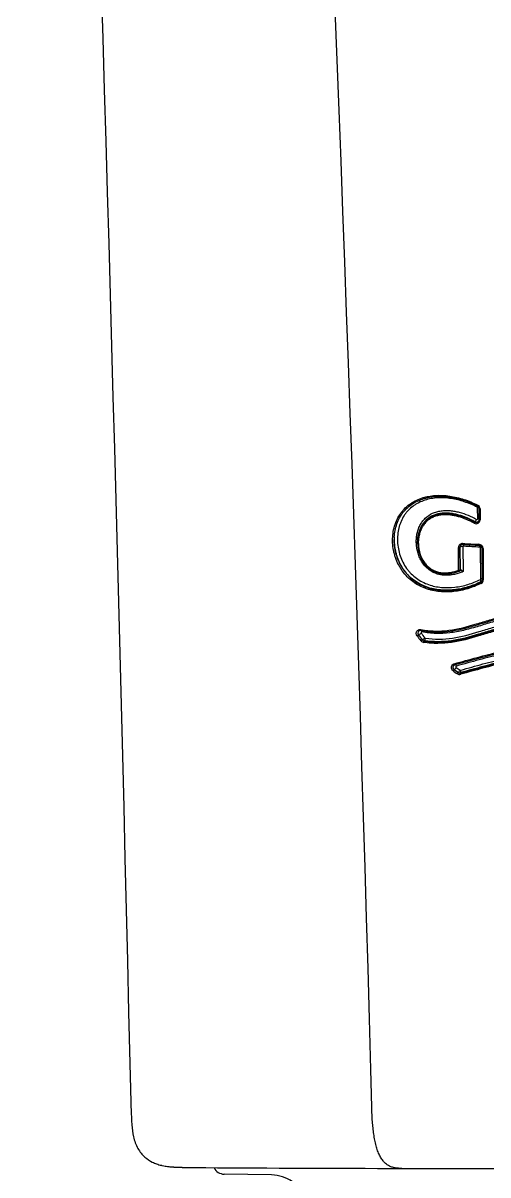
# Model space of a CAD drawing. Header units: millimetres. Extents: x 169 to 4368, y -1049 to 1924.
# Drawn here: x 457.392 to 458.623, y 1166.662 to 1169.709 of the extents above; entities that cross this region are included whole.
import ezdxf

# ---------------------------------------------------------------- set-up
doc = ezdxf.new("R2010")
doc.units = ezdxf.units.MM

msp = doc.modelspace()

# ---------------------------------------------------------------- linework, layer by layer
for p, q in [((458.5959, 1168.3978), (458.5957, 1168.4266)), ((458.6002, 1168.3955), (458.6, 1168.4243)), ((458.6022, 1168.4239), (458.6024, 1168.3951)), ((458.5886, 1168.3892), (458.5886, 1168.39)), ((458.4369, 1168.3373), (458.4369, 1168.3356)), ((458.5454, 1168.2618), (458.545, 1168.3221)), ((458.549, 1168.3228), (458.549, 1168.3225)), ((458.5493, 1168.2629), (458.549, 1168.3228)), ((458.549, 1168.3225), (458.5493, 1168.2623)), ((458.5568, 1168.324), (458.5573, 1168.2581)), ((458.6041, 1168.239), (458.6035, 1168.3216)), ((458.6084, 1168.2367), (458.6078, 1168.3193)), ((458.61, 1168.3189), (458.6105, 1168.2362)), ((458.5493, 1168.2623), (458.5493, 1168.2629)), ((458.5493, 1168.2623), (458.5493, 1168.2628)), ((458.6043, 1168.23), (458.6044, 1168.2312)), ((458.4391, 1168.0909), (458.4391, 1168.0903)), ((458.4493, 1168.0773), (458.4493, 1168.0779)), ((458.4546, 1168.0752), (458.4546, 1168.0742)), ((458.5338, 1167.9988), (458.5338, 1167.998)), ((458.5445, 1167.9908), (458.5445, 1167.9916)), ((458.551, 1167.9909), (458.551, 1167.9897)), ((458.0503, 1166.6618), (457.9247, 1166.664))]:
    msp.add_line(p, q)
for centre, radius, start, end in [((25.5974, 1156.8756), 432.1961, 1.31861, 2.469133), ((212.9148, 1160.0729), 245.4945, 1.572032, 3.567036), ((458.5907, 1168.4237), 0.0115, 1.0668, 63.9753), ((458.5936, 1168.4266), 0.00212, 1.51, 63.2229), ((458.5915, 1168.4241), 0.00851, 1.9615, 63.9667), ((458.5918, 1168.3951), 0.0105, 239.0171, 359.9109), ((458.5923, 1168.397), 0.00791, 242.2286, 356.0818), ((458.5926, 1168.3956), 0.00756, 237.7665, 358.9514), ((458.594, 1168.3978), 0.00191, 239.1637, 0.0138), ((458.5926, 1168.3956), 0.00756, 358.9514, 359.7276), ((458.5553, 1168.3222), 0.0103, 85.7252, 180.5346), ((458.5562, 1168.3227), 0.00725, 85.2041, 179.9471), ((458.5563, 1168.3226), 0.0073, 179.8791, 180.7403), ((459.0001, 1176.5212), 8.2008, 266.8963, 267.19681), ((458.9975, 1176.4391), 8.1212, 266.88939, 267.19236), ((458.5587, 1168.3241), 0.00186, 85.8783, 180.7564), ((459.0002, 1176.3731), 8.0593, 266.86068, 267.16465), ((458.5984, 1168.3186), 0.0116, 1.2522, 87.168), ((458.5992, 1168.3191), 0.0086, 2.3852, 86.8495), ((458.6014, 1168.3216), 0.0021, 1.1696, 86.8916), ((458.5463, 1168.2623), 0.003, 290.7996, 359.6193), ((458.5499, 1168.2628), 0.000533, 141.5533, 172.0647), ((458.5468, 1168.2628), 0.0025, 359.3812, 0.4191), ((458.6022, 1168.239), 0.00189, 298.1035, 0.3656), ((458.6011, 1168.2365), 0.00729, 296.7738, 0.1933), ((458.6006, 1168.238), 0.00776, 298.9282, 356.8764), ((458.6003, 1168.2361), 0.0103, 297.4737, 0.7089), ((458.6011, 1168.2365), 0.00729, 0.1933, 0.9978), ((458.4446, 1168.0953), 0.00709, 76.9969, 179.7574), ((458.6284, 1168.2291), 0.239, 216.1607, 220.1677), ((458.4453, 1168.0956), 0.0078, 181.0404, 217.6961), ((458.6287, 1168.2294), 0.2349, 216.1598, 220.1727), ((458.6298, 1168.2293), 0.236, 216.0886, 220.0901), ((458.455, 1168.0826), 0.012, 220.0201, 261.5678), ((458.6314, 1168.2299), 0.2289, 216.0154, 220.0173), ((458.4554, 1168.0834), 0.00822, 221.4561, 264.6095), ((458.4562, 1168.083), 0.00894, 219.2123, 260.0659), ((458.4578, 1168.0842), 0.00216, 219.8451, 261.4707), ((458.5373, 1168.0049), 0.00709, 104.563, 179.8851), ((458.5381, 1168.0053), 0.00783, 180.767, 236.6873), ((458.6397, 1168.1454), 0.1854, 234.1635, 238.2213), ((458.6399, 1168.1459), 0.1814, 234.2026, 238.2678), ((458.6406, 1168.1454), 0.182, 234.0722, 238.1301), ((458.6418, 1168.146), 0.1747, 234.0196, 238.0849), ((458.5481, 1167.9974), 0.0114, 237.8101, 284.7498), ((458.5486, 1167.9986), 0.00813, 239.8803, 287.3497), ((458.549, 1167.9978), 0.00829, 236.6573, 283.5352), ((458.5505, 1167.9994), 0.00205, 237.6631, 284.783), ((458.4992, 1261.1992), 94.52, 269.621581, 269.937012), ((457.9252, 1166.694), 0.03, 205.648, 269), ((459.041, 1516.3427), 349.664, 269.894197, 270.002871), ((458.0485, 1166.5619), 0.1, 55.235, 89)]:
    msp.add_arc(centre, radius, start, end)
for centre, major_axis, ratio, start_param, end_param in [((458.5966, 1168.4344), (0.00133, 0.00269), 0.189207, 1.832908, 3.141612), ((458.5929, 1168.4275), (-0.00267, -0.00537), 0.192618, -4.448331, -3.77704), ((458.594, 1168.4257), (-0.006, -0.00004), 0.155396, 3.398872, 4.425477), ((458.603, 1168.4243), (0.003, 0.00002), 0.155089, 3.139466, 4.432727), ((458.5873, 1168.3865), (-0.00144, -0.00263), 0.186109, 3.28997, 4.985759), ((458.5913, 1168.3953), (0.00287, 0.00527), 0.184551, 3.289925, 4.984739), ((458.5942, 1168.3969), (-0.006, -0.00004), 0.155786, 3.197798, 4.42468), ((458.6032, 1168.3956), (0.003, 0.00002), 0.155478, 3.139466, 4.431952), ((458.546, 1168.3225), (0.003, 0.00002), 0.158307, 4.389742, 6.281058), ((458.555, 1168.3231), (-0.006, -0.00004), 0.158073, 4.39479, 6.229884), ((458.557, 1168.3329), (0.00016, 0.003), 0.303996, 1.740172, 3.141789), ((458.557, 1168.325), (-0.00033, -0.00599), 0.305516, 1.740456, 2.513088), ((458.5998, 1168.3307), (0.00015, 0.003), 0.275989, 1.737108, 3.141587), ((458.5998, 1168.3228), (-0.0003, -0.00599), 0.277357, 1.737363, 2.483834), ((458.6018, 1168.3207), (-0.006, -0.00004), 0.156633, 3.396071, 4.427468), ((458.6108, 1168.3194), (0.003, 0.00002), 0.156329, 3.139466, 4.434743), ((458.5463, 1168.2623), (0.003, 0.00002), 0.159181, 4.387902, 6.281057), ((458.5463, 1168.2623), (-0.00107, 0.0028), 0.351592, 1.600909, 3.141688), ((458.5465, 1168.2632), (-0.00235, 0.00186), 0.951759, 3.505429, 3.80914), ((458.5463, 1168.2628), (-0.003, 0.00002), 0.986786, 3.141591, 3.15456), ((458.5463, 1168.2623), (-0.003, 0.00002), 0.986786, 3.141584, 3.15456), ((458.6014, 1168.2364), (-0.00277, 0.00532), 0.32178, 3.289885, 4.717612), ((458.6058, 1168.2275), (0.00139, -0.00266), 0.318419, 3.289706, 4.719291), ((458.6024, 1168.2381), (-0.006, -0.00004), 0.157825, 3.197884, 4.425183), ((458.6114, 1168.2367), (0.003, 0.00002), 0.157517, 3.139465, 4.432519), ((458.4467, 1168.1051), (0.00053, 0.00295), 0.368272, 1.794302, 3.141619), ((458.4457, 1168.0975), (-0.00106, -0.0059), 0.370942, 1.795083, 2.485049), ((458.4367, 1168.0885), (-0.00242, -0.00177), 0.121899, 3.241257, 5.139992), ((458.4439, 1168.0944), (0.00485, 0.00354), 0.119515, 3.241228, 5.136742), ((458.447, 1168.0754), (0.00229, 0.00193), 0.147353, 0.109401, 1.983237), ((458.4538, 1168.0818), (0.00459, 0.00387), 0.144967, 3.250955, 5.12197), ((458.4544, 1168.0712), (0.00043, 0.00297), 0.370536, 0.174907, 1.781223), ((458.4551, 1168.0811), (0.00086, 0.00594), 0.371365, 3.316563, 4.922872), ((458.5348, 1168.0147), (-0.00078, 0.0029), 0.364089, 1.634279, 3.142026), ((458.5376, 1168.0071), (0.00157, -0.00579), 0.363846, 1.634455, 2.568937), ((458.5321, 1167.9956), (0.00176, 0.00243), 0.191347, 0.13788, 1.900876), ((458.5371, 1168.0037), (-0.00352, -0.00486), 0.189389, 0.137826, 1.899288), ((458.543, 1167.9883), (0.00158, 0.00255), 0.207256, 0.144815, 1.882584), ((458.5475, 1167.9967), (-0.00316, -0.0051), 0.205541, 0.144761, 1.881338), ((458.5519, 1167.9869), (-0.00079, 0.00289), 0.353921, 0.164719, 1.636573), ((458.5491, 1167.9965), (0.00158, -0.00579), 0.35674, 0.164909, 1.635844)]:
    msp.add_ellipse(centre, major_axis=major_axis, ratio=ratio, start_param=start_param, end_param=end_param)
for points, knots in [([(458.605, 1168.227), (458.5936, 1168.2211), (458.5819, 1168.2164), (458.5638, 1168.211), (458.5577, 1168.2095), (458.5454, 1168.207), (458.5391, 1168.2061), (458.5203, 1168.204), (458.5078, 1168.2039), (458.4892, 1168.2058), (458.483, 1168.2067), (458.4737, 1168.2087), (458.4707, 1168.2095), (458.4645, 1168.2113), (458.4614, 1168.2123), (458.4524, 1168.2155), (458.4466, 1168.2181), (458.4352, 1168.224), (458.4297, 1168.2275), (458.4138, 1168.2392), (458.4046, 1168.2485), (458.3948, 1168.262), (458.3929, 1168.2649), (458.3894, 1168.2706), (458.3845, 1168.2794), (458.3805, 1168.2886), (458.3773, 1168.2982), (458.3763, 1168.3015), (458.3745, 1168.308), (458.3738, 1168.3113), (458.3719, 1168.3212), (458.3711, 1168.3278), (458.3706, 1168.3378), (458.3705, 1168.3411), (458.3707, 1168.3478), (458.3709, 1168.3511), (458.3718, 1168.3609), (458.3729, 1168.3673), (458.376, 1168.3799), (458.3781, 1168.3861), (458.3831, 1168.3978), (458.3861, 1168.4033), (458.3912, 1168.4111), (458.393, 1168.4137), (458.3969, 1168.4186), (458.3989, 1168.4209), (458.4053, 1168.4277), (458.4099, 1168.4318), (458.4172, 1168.4373), (458.4198, 1168.439), (458.425, 1168.4422), (458.4277, 1168.4438), (458.4359, 1168.448), (458.4415, 1168.4504), (458.4502, 1168.4533), (458.4532, 1168.4542), (458.4592, 1168.4558), (458.4622, 1168.4565), (458.4714, 1168.4582), (458.4776, 1168.459), (458.4901, 1168.4599), (458.4964, 1168.4599), (458.5091, 1168.4594), (458.5155, 1168.4588), (458.5345, 1168.456), (458.5469, 1168.453), (458.5716, 1168.445), (458.5838, 1168.4399), (458.5957, 1168.434)], [0, 0, 0, 0, 0.0625, 0.0625, 0.09375, 0.09375, 0.125, 0.125, 0.1875, 0.1875, 0.21875, 0.21875, 0.234375, 0.234375, 0.25, 0.25, 0.28125, 0.28125, 0.3125, 0.3125, 0.375, 0.375, 0.390625, 0.390625, 0.40625, 0.4375, 0.4375, 0.453125, 0.453125, 0.46875, 0.46875, 0.5, 0.5, 0.515625, 0.515625, 0.53125, 0.53125, 0.5625, 0.5625, 0.59375, 0.59375, 0.625, 0.625, 0.640625, 0.640625, 0.65625, 0.65625, 0.6875, 0.6875, 0.703125, 0.703125, 0.71875, 0.71875, 0.75, 0.75, 0.765625, 0.765625, 0.78125, 0.78125, 0.8125, 0.8125, 0.84375, 0.84375, 0.875, 0.875, 0.9375, 0.9375, 1, 1, 1, 1]), ([(458.375, 1168.3488), (458.3754, 1168.3556), (458.3768, 1168.3669), (458.3816, 1168.385), (458.3889, 1168.4008), (458.3985, 1168.4154), (458.4103, 1168.428), (458.4244, 1168.4387), (458.4406, 1168.4471), (458.4588, 1168.4532), (458.4787, 1168.4568), (458.5, 1168.4577), (458.5229, 1168.4557), (458.5461, 1168.451), (458.5714, 1168.4427), (458.5863, 1168.4362), (458.5952, 1168.4318)], [0, 0, 0, 0, 0.062937, 0.125358, 0.186934, 0.248476, 0.31075, 0.374607, 0.440933, 0.510157, 0.582577, 0.658401, 0.73772, 0.820735, 0.908, 1, 1, 1, 1]), ([(458.5946, 1168.4285), (458.5834, 1168.434), (458.572, 1168.4388), (458.549, 1168.4465), (458.5373, 1168.4494), (458.5196, 1168.4521), (458.5136, 1168.4528), (458.5017, 1168.4534), (458.4959, 1168.4534), (458.4842, 1168.4527), (458.4784, 1168.4521), (458.467, 1168.45), (458.4613, 1168.4486), (458.4503, 1168.4451), (458.445, 1168.4429), (458.4373, 1168.439), (458.4348, 1168.4377), (458.4299, 1168.4347), (458.4275, 1168.433), (458.4205, 1168.4279), (458.4162, 1168.4242), (458.4102, 1168.4179), (458.4083, 1168.4157), (458.4046, 1168.4111), (458.4029, 1168.4087), (458.3981, 1168.4014), (458.3953, 1168.3962), (458.3917, 1168.388), (458.3907, 1168.3852), (458.3887, 1168.3795), (458.3879, 1168.3766), (458.3857, 1168.3677), (458.3846, 1168.3617), (458.3835, 1168.3495), (458.3833, 1168.3433), (458.3839, 1168.3307), (458.3847, 1168.3245), (458.387, 1168.3121), (458.3886, 1168.306), (458.3947, 1168.288), (458.4004, 1168.2768), (458.4096, 1168.264), (458.4115, 1168.2615), (458.4155, 1168.2568), (458.4176, 1168.2545), (458.4241, 1168.248), (458.4287, 1168.244), (458.4385, 1168.2368), (458.4438, 1168.2336), (458.4545, 1168.228), (458.46, 1168.2257), (458.4712, 1168.2217), (458.477, 1168.2201), (458.4886, 1168.2177), (458.4945, 1168.2168), (458.5121, 1168.2152), (458.5238, 1168.2154), (458.5415, 1168.2174), (458.5473, 1168.2184), (458.5589, 1168.2208), (458.5646, 1168.2222), (458.5814, 1168.2274), (458.5924, 1168.2317), (458.6031, 1168.2373)], [0, 0, 0, 0, 0.0625, 0.0625, 0.125, 0.125, 0.15625, 0.15625, 0.1875, 0.1875, 0.21875, 0.21875, 0.25, 0.25, 0.28125, 0.28125, 0.296875, 0.296875, 0.3125, 0.3125, 0.34375, 0.34375, 0.359375, 0.359375, 0.375, 0.375, 0.40625, 0.40625, 0.421875, 0.421875, 0.4375, 0.4375, 0.46875, 0.46875, 0.5, 0.5, 0.53125, 0.53125, 0.5625, 0.5625, 0.625, 0.625, 0.640625, 0.640625, 0.65625, 0.65625, 0.6875, 0.6875, 0.71875, 0.71875, 0.75, 0.75, 0.78125, 0.78125, 0.8125, 0.8125, 0.875, 0.875, 0.90625, 0.90625, 0.9375, 0.9375, 1, 1, 1, 1]), ([(458.5573, 1168.2581), (458.5536, 1168.2565), (458.5498, 1168.2551), (458.5422, 1168.2526), (458.5383, 1168.2515), (458.5305, 1168.2498), (458.5266, 1168.2491), (458.5187, 1168.2483), (458.5147, 1168.2481), (458.5066, 1168.2483), (458.5026, 1168.2487), (458.4946, 1168.2501), (458.4906, 1168.2511), (458.4829, 1168.2538), (458.4792, 1168.2555), (458.4738, 1168.2585), (458.472, 1168.2596), (458.4686, 1168.2619), (458.4669, 1168.2632), (458.4587, 1168.2698), (458.4532, 1168.2761), (458.4474, 1168.2851), (458.4463, 1168.287), (458.4443, 1168.2907), (458.4433, 1168.2927), (458.4407, 1168.2984), (458.4392, 1168.3024), (458.4367, 1168.3105), (458.4357, 1168.3147), (458.4342, 1168.3232), (458.4337, 1168.3274), (458.4332, 1168.3358), (458.4332, 1168.34), (458.4337, 1168.3484), (458.4343, 1168.3526), (458.4358, 1168.3607), (458.4369, 1168.3647), (458.4395, 1168.3725), (458.4411, 1168.3763), (458.4448, 1168.3835), (458.4469, 1168.3869), (458.4516, 1168.3933), (458.4542, 1168.3964), (458.4627, 1168.4046), (458.4692, 1168.409), (458.48, 1168.4139), (458.4837, 1168.4153), (458.4912, 1168.4174), (458.4951, 1168.4182), (458.503, 1168.4193), (458.507, 1168.4196), (458.515, 1168.4198), (458.519, 1168.4196), (458.5271, 1168.4189), (458.5311, 1168.4184), (458.5391, 1168.4169), (458.5431, 1168.416), (458.555, 1168.4129), (458.5628, 1168.4102), (458.5781, 1168.4039), (458.5856, 1168.4002), (458.593, 1168.3962)], [0, 0, 0, 0, 0.03125, 0.03125, 0.0625, 0.0625, 0.09375, 0.09375, 0.125, 0.125, 0.15625, 0.15625, 0.1875, 0.1875, 0.21875, 0.21875, 0.234375, 0.234375, 0.25, 0.25, 0.3125, 0.3125, 0.328125, 0.328125, 0.34375, 0.34375, 0.375, 0.375, 0.40625, 0.40625, 0.4375, 0.4375, 0.46875, 0.46875, 0.5, 0.5, 0.53125, 0.53125, 0.5625, 0.5625, 0.59375, 0.59375, 0.625, 0.625, 0.6875, 0.6875, 0.71875, 0.71875, 0.75, 0.75, 0.78125, 0.78125, 0.8125, 0.8125, 0.84375, 0.84375, 0.875, 0.875, 0.9375, 0.9375, 1, 1, 1, 1]), ([(458.5886, 1168.39), (458.5817, 1168.3938), (458.5748, 1168.3972), (458.5606, 1168.4031), (458.5534, 1168.4057), (458.5423, 1168.4087), (458.5386, 1168.4096), (458.5312, 1168.4111), (458.5274, 1168.4117), (458.52, 1168.4126), (458.5163, 1168.4128), (458.5089, 1168.4129), (458.5051, 1168.4128), (458.4941, 1168.4117), (458.487, 1168.4102), (458.4769, 1168.4062), (458.4736, 1168.4046), (458.4674, 1168.4009), (458.4645, 1168.3988), (458.4604, 1168.3953), (458.459, 1168.394), (458.4565, 1168.3914), (458.4552, 1168.3901), (458.4517, 1168.3858), (458.4496, 1168.3828), (458.4458, 1168.3763), (458.4442, 1168.3729), (458.4414, 1168.3658), (458.4403, 1168.3622), (458.4385, 1168.3547), (458.4379, 1168.3509), (458.4372, 1168.3445), (458.437, 1168.342), (458.4369, 1168.3396)], [0, 0, 0, 0, 0.113412, 0.113412, 0.226824, 0.226824, 0.28353, 0.28353, 0.340236, 0.340236, 0.396942, 0.396942, 0.453648, 0.453648, 0.56706, 0.56706, 0.623766, 0.623766, 0.680472, 0.680472, 0.708825, 0.708825, 0.737178, 0.737178, 0.793884, 0.793884, 0.85059, 0.85059, 0.907297, 0.907297, 0.964003, 0.964003, 1, 1, 1, 1]), ([(458.437, 1168.3399), (458.4371, 1168.3419), (458.4372, 1168.3438), (458.4379, 1168.3495), (458.4385, 1168.3533), (458.4403, 1168.3607), (458.4415, 1168.3644), (458.4443, 1168.3715), (458.4459, 1168.3748), (458.4496, 1168.3813), (458.4517, 1168.3843), (458.4565, 1168.3901), (458.459, 1168.3927), (458.4645, 1168.3974), (458.4675, 1168.3996), (458.4737, 1168.4033), (458.4771, 1168.405), (458.4873, 1168.409), (458.4944, 1168.4106), (458.5092, 1168.4121), (458.5167, 1168.4119), (458.5316, 1168.4103), (458.539, 1168.4087), (458.5536, 1168.4047), (458.5608, 1168.4021), (458.5749, 1168.3963), (458.5818, 1168.3929), (458.5886, 1168.3892)], [0, 0, 0, 0, 0.028144, 0.028144, 0.085312, 0.085312, 0.14248, 0.14248, 0.199648, 0.199648, 0.256816, 0.256816, 0.313984, 0.313984, 0.371152, 0.371152, 0.42832, 0.42832, 0.542656, 0.542656, 0.656992, 0.656992, 0.771328, 0.771328, 0.885664, 0.885664, 1, 1, 1, 1]), ([(458.5864, 1168.3861), (458.5798, 1168.3897), (458.5731, 1168.3929), (458.5594, 1168.3987), (458.5525, 1168.4012), (458.5419, 1168.4042), (458.5384, 1168.405), (458.5312, 1168.4065), (458.5275, 1168.4071), (458.5167, 1168.4085), (458.5095, 1168.4087), (458.4988, 1168.4078), (458.4952, 1168.4073), (458.4883, 1168.4058), (458.4849, 1168.4048), (458.4783, 1168.4023), (458.4751, 1168.4008), (458.469, 1168.3973), (458.4661, 1168.3953), (458.4607, 1168.3908), (458.4582, 1168.3883), (458.4535, 1168.3828), (458.4514, 1168.3799), (458.4478, 1168.3737), (458.4462, 1168.3704), (458.4434, 1168.3636), (458.4423, 1168.3601), (458.4405, 1168.3529), (458.4398, 1168.3492), (458.4389, 1168.3418), (458.4387, 1168.338), (458.4387, 1168.3304), (458.439, 1168.3267), (458.4399, 1168.3191), (458.4405, 1168.3153), (458.4433, 1168.3041), (458.4459, 1168.297), (458.4514, 1168.287), (458.4535, 1168.2837), (458.4581, 1168.2776), (458.4606, 1168.2748), (458.4661, 1168.2696), (458.4691, 1168.2672), (458.4754, 1168.2632), (458.4786, 1168.2614), (458.4854, 1168.2585), (458.4889, 1168.2574), (458.496, 1168.2557), (458.4996, 1168.2552), (458.5068, 1168.2546), (458.5105, 1168.2546), (458.5176, 1168.255), (458.5211, 1168.2554), (458.5317, 1168.2573), (458.5386, 1168.2593), (458.5454, 1168.2618)], [0, 0, 0, 0, 0.0625, 0.0625, 0.125, 0.125, 0.15625, 0.15625, 0.1875, 0.1875, 0.25, 0.25, 0.28125, 0.28125, 0.3125, 0.3125, 0.34375, 0.34375, 0.375, 0.375, 0.40625, 0.40625, 0.4375, 0.4375, 0.46875, 0.46875, 0.5, 0.5, 0.53125, 0.53125, 0.5625, 0.5625, 0.59375, 0.59375, 0.625, 0.625, 0.6875, 0.6875, 0.71875, 0.71875, 0.75, 0.75, 0.78125, 0.78125, 0.8125, 0.8125, 0.84375, 0.84375, 0.875, 0.875, 0.90625, 0.90625, 0.9375, 0.9375, 1, 1, 1, 1]), ([(458.375, 1168.3488), (458.375, 1168.3475), (458.3749, 1168.3462), (458.3749, 1168.3423), (458.3749, 1168.3398), (458.375, 1168.3372)], [0, 0, 0, 0, 0.339118, 0.339118, 1, 1, 1, 1]), ([(458.6044, 1168.2312), (458.5932, 1168.2254), (458.5818, 1168.2209), (458.5641, 1168.2156), (458.5582, 1168.2141), (458.5461, 1168.2116), (458.54, 1168.2106), (458.5215, 1168.2086), (458.5092, 1168.2084), (458.4909, 1168.2101), (458.4847, 1168.211), (458.4725, 1168.2137), (458.4665, 1168.2154), (458.4547, 1168.2195), (458.449, 1168.222), (458.4378, 1168.2279), (458.4323, 1168.2313), (458.4221, 1168.2389), (458.4173, 1168.243), (458.4105, 1168.2498), (458.4083, 1168.2522), (458.4041, 1168.2572), (458.4021, 1168.2598), (458.3925, 1168.2731), (458.3866, 1168.2848), (458.3802, 1168.3036), (458.3785, 1168.3099), (458.3761, 1168.3228), (458.3754, 1168.3292), (458.375, 1168.3372), (458.3749, 1168.3386), (458.3749, 1168.34)], [0, 0, 0, 0, 0.123326, 0.123326, 0.184989, 0.184989, 0.246652, 0.246652, 0.369978, 0.369978, 0.431641, 0.431641, 0.493304, 0.493304, 0.554967, 0.554967, 0.61663, 0.61663, 0.678293, 0.678293, 0.709125, 0.709125, 0.739957, 0.739957, 0.863283, 0.863283, 0.924946, 0.924946, 0.986609, 0.986609, 1, 1, 1, 1]), ([(458.375, 1168.3372), (458.375, 1168.3365), (458.375, 1168.3358), (458.3754, 1168.3285), (458.3762, 1168.322), (458.378, 1168.3123), (458.3788, 1168.3091), (458.3805, 1168.3027), (458.3814, 1168.2995), (458.3846, 1168.2901), (458.3872, 1168.2841), (458.3917, 1168.2753), (458.3933, 1168.2724), (458.3968, 1168.2668), (458.3986, 1168.2641), (458.4082, 1168.2508), (458.4173, 1168.2417), (458.4328, 1168.2303), (458.4382, 1168.2269), (458.4493, 1168.2211), (458.455, 1168.2186), (458.4639, 1168.2154), (458.4669, 1168.2144), (458.4729, 1168.2127), (458.4759, 1168.212), (458.4849, 1168.21), (458.491, 1168.2091), (458.5092, 1168.2073), (458.5214, 1168.2075), (458.5399, 1168.2095), (458.546, 1168.2104), (458.5581, 1168.2129), (458.564, 1168.2144), (458.5817, 1168.2197), (458.5932, 1168.2242), (458.6043, 1168.23)], [0, 0, 0, 0, 0.006876, 0.006876, 0.068946, 0.068946, 0.099981, 0.099981, 0.131016, 0.131016, 0.193086, 0.193086, 0.224122, 0.224122, 0.255157, 0.255157, 0.379297, 0.379297, 0.441368, 0.441368, 0.503438, 0.503438, 0.534473, 0.534473, 0.565508, 0.565508, 0.627578, 0.627578, 0.751719, 0.751719, 0.813789, 0.813789, 0.875859, 0.875859, 1, 1, 1, 1]), ([(458.437, 1168.331), (458.4369, 1168.332), (458.4369, 1168.333), (458.4369, 1168.336), (458.4369, 1168.338), (458.437, 1168.3399)], [0, 0, 0, 0, 0.336192, 0.336192, 1, 1, 1, 1]), ([(458.437, 1168.331), (458.4372, 1168.3254), (458.4383, 1168.3162), (458.4423, 1168.3011), (458.4484, 1168.2881), (458.4562, 1168.2765), (458.4656, 1168.2672), (458.4764, 1168.2599), (458.4883, 1168.2548), (458.5018, 1168.2522), (458.5161, 1168.2518), (458.5322, 1168.2544), (458.5417, 1168.2573), (458.5474, 1168.2595)], [0, 0, 0, 0, 0.094514, 0.18795, 0.277253, 0.362131, 0.443823, 0.524242, 0.60633, 0.692854, 0.786687, 0.890346, 1, 1, 1, 1]), ([(458.5573, 1168.2581), (458.5555, 1168.2589), (458.5535, 1168.2597), (458.5507, 1168.2605), (458.5498, 1168.2606), (458.549, 1168.2607), (458.549, 1168.2607), (458.5489, 1168.2607)], [0, 0, 0, 0, 0.6442804, 0.6442804, 0.9664205, 0.9664205, 1, 1, 1, 1]), ([(458.5495, 1168.2631), (458.5497, 1168.2634), (458.5501, 1168.2634), (458.5513, 1168.263), (458.5521, 1168.2625), (458.5543, 1168.261), (458.5559, 1168.2595), (458.5573, 1168.2581)], [0, 0, 0, 0, 0.25, 0.25, 0.5, 0.5, 1, 1, 1, 1]), ([(458.4455, 1168.1047), (458.4578, 1168.1025), (458.4702, 1168.1011), (458.4889, 1168.1006), (458.4952, 1168.1007), (458.5076, 1168.1013), (458.5138, 1168.1019), (458.5444, 1168.1058), (458.5683, 1168.1123), (458.6043, 1168.123), (458.6163, 1168.1267), (458.6404, 1168.1338), (458.6526, 1168.1372), (458.6772, 1168.1433), (458.6896, 1168.146), (458.7146, 1168.1502), (458.7272, 1168.1517), (458.7527, 1168.1533), (458.7656, 1168.1533), (458.7851, 1168.1522), (458.7917, 1168.1516), (458.8047, 1168.1501), (458.8112, 1168.1491), (458.8305, 1168.1457), (458.8432, 1168.1427), (458.8684, 1168.1357), (458.8808, 1168.1316), (458.9056, 1168.123), (458.9179, 1168.1184), (458.9427, 1168.1092), (458.955, 1168.1046), (458.98, 1168.0963), (458.9925, 1168.0926), (459.0181, 1168.0867), (459.0311, 1168.0845), (459.0444, 1168.0835)], [0, 0, 0, 0, 0.0625, 0.0625, 0.09375, 0.09375, 0.125, 0.125, 0.25, 0.25, 0.3125, 0.3125, 0.375, 0.375, 0.4375, 0.4375, 0.5, 0.5, 0.5625, 0.5625, 0.59375, 0.59375, 0.625, 0.625, 0.6875, 0.6875, 0.75, 0.75, 0.8125, 0.8125, 0.875, 0.875, 0.9375, 0.9375, 1, 1, 1, 1]), ([(458.4462, 1168.1022), (458.4555, 1168.1005), (458.4711, 1168.0985), (458.4977, 1168.0978), (458.5241, 1168.1001), (458.555, 1168.1059), (458.5943, 1168.1168), (458.6371, 1168.1303), (458.6788, 1168.1413), (458.713, 1168.1475), (458.7435, 1168.1505), (458.7727, 1168.1508), (458.8015, 1168.1484), (458.8312, 1168.1432), (458.864, 1168.1347), (458.9047, 1168.1209), (458.9473, 1168.1045), (458.9869, 1168.0912), (459.0184, 1168.0839), (459.0351, 1168.0816), (459.0442, 1168.0809)], [0, 0, 0, 0, 0.044134, 0.08726, 0.131066, 0.180609, 0.245541, 0.337018, 0.404528, 0.458598, 0.50745, 0.553584, 0.599216, 0.646172, 0.697786, 0.760137, 0.85082, 0.913404, 0.960635, 1, 1, 1, 1]), ([(459.0451, 1168.0769), (459.0319, 1168.0778), (459.0189, 1168.0799), (458.9934, 1168.0856), (458.9809, 1168.0893), (458.9561, 1168.0974), (458.9437, 1168.1019), (458.9192, 1168.1111), (458.9069, 1168.1157), (458.8823, 1168.1245), (458.8699, 1168.1286), (458.845, 1168.1358), (458.8324, 1168.1388), (458.807, 1168.1435), (458.7942, 1168.1452), (458.7747, 1168.1464), (458.7681, 1168.1466), (458.755, 1168.1466), (458.7485, 1168.1464), (458.7162, 1168.1443), (458.6912, 1168.1395), (458.6544, 1168.1302), (458.6423, 1168.1267), (458.6181, 1168.1195), (458.6061, 1168.1158), (458.5822, 1168.1087), (458.5702, 1168.1053), (458.5462, 1168.0997), (458.5342, 1168.0974), (458.5099, 1168.0946), (458.4977, 1168.094), (458.4791, 1168.0946), (458.4729, 1168.095), (458.4604, 1168.0964), (458.4542, 1168.0973), (458.4481, 1168.0984)], [0, 0, 0, 0, 0.0625, 0.0625, 0.125, 0.125, 0.1875, 0.1875, 0.25, 0.25, 0.3125, 0.3125, 0.375, 0.375, 0.4375, 0.4375, 0.46875, 0.46875, 0.5, 0.5, 0.625, 0.625, 0.6875, 0.6875, 0.75, 0.75, 0.8125, 0.8125, 0.875, 0.875, 0.9375, 0.9375, 0.96875, 0.96875, 1, 1, 1, 1]), ([(458.4574, 1168.082), (458.4695, 1168.0803), (458.4814, 1168.0794), (458.5053, 1168.0794), (458.5172, 1168.0804), (458.5527, 1168.0856), (458.5763, 1168.0923), (458.6117, 1168.1029), (458.6235, 1168.1066), (458.6473, 1168.1135), (458.6593, 1168.1169), (458.6956, 1168.1256), (458.7204, 1168.1299), (458.7525, 1168.1314), (458.759, 1168.1316), (458.7688, 1168.1314), (458.7721, 1168.1313), (458.7786, 1168.1311), (458.7819, 1168.1309), (458.7981, 1168.1297), (458.8108, 1168.1279), (458.8361, 1168.1231), (458.8485, 1168.12), (458.8732, 1168.1129), (458.8854, 1168.1088), (458.9098, 1168.1002), (458.9219, 1168.0956), (458.9462, 1168.0866), (458.9583, 1168.0821), (458.9829, 1168.074), (458.9953, 1168.0703), (459.0204, 1168.0647), (459.0331, 1168.0626), (459.046, 1168.0617)], [0, 0, 0, 0, 0.0625, 0.0625, 0.125, 0.125, 0.25, 0.25, 0.3125, 0.3125, 0.375, 0.375, 0.5, 0.5, 0.53125, 0.53125, 0.546875, 0.546875, 0.5625, 0.5625, 0.625, 0.625, 0.6875, 0.6875, 0.75, 0.75, 0.8125, 0.8125, 0.875, 0.875, 0.9375, 0.9375, 1, 1, 1, 1]), ([(458.4355, 1168.0881), (458.4342, 1168.0898), (458.4334, 1168.092), (458.4332, 1168.0953), (458.4333, 1168.0964), (458.4339, 1168.0985), (458.4343, 1168.0995), (458.4355, 1168.1012), (458.4362, 1168.102), (458.4377, 1168.1032), (458.4386, 1168.1037), (458.4405, 1168.1045), (458.4415, 1168.1047), (458.4435, 1168.1049), (458.4445, 1168.1049), (458.4455, 1168.1047)], [0, 0, 0, 0, 0.25, 0.25, 0.375, 0.375, 0.5, 0.5, 0.625, 0.625, 0.75, 0.75, 0.875, 0.875, 1, 1, 1, 1]), ([(458.4481, 1168.0984), (458.4473, 1168.0985), (458.4466, 1168.0982), (458.4459, 1168.0973), (458.4458, 1168.0969), (458.4459, 1168.0961), (458.446, 1168.0957), (458.4463, 1168.0954)], [0, 0, 0, 0, 0.5, 0.5, 0.75, 0.75, 1, 1, 1, 1]), ([(459.0451, 1168.0505), (459.0319, 1168.0514), (459.0191, 1168.0535), (458.9938, 1168.0591), (458.9813, 1168.0627), (458.9566, 1168.0707), (458.9444, 1168.0752), (458.92, 1168.0842), (458.9078, 1168.0888), (458.8833, 1168.0975), (458.871, 1168.1016), (458.8462, 1168.1088), (458.8337, 1168.1119), (458.8147, 1168.1156), (458.8083, 1168.1166), (458.7955, 1168.1183), (458.789, 1168.119), (458.7696, 1168.1204), (458.7569, 1168.1205), (458.7317, 1168.1192), (458.7192, 1168.1178), (458.6945, 1168.1139), (458.6822, 1168.1113), (458.6579, 1168.1054), (458.6459, 1168.102), (458.6219, 1168.095), (458.6101, 1168.0913), (458.5745, 1168.0807), (458.5509, 1168.0742), (458.5148, 1168.069), (458.5026, 1168.0681), (458.4841, 1168.0681), (458.4778, 1168.0683), (458.4655, 1168.0692), (458.4594, 1168.0699), (458.4532, 1168.0708)], [0, 0, 0, 0, 0.0625, 0.0625, 0.125, 0.125, 0.1875, 0.1875, 0.25, 0.25, 0.3125, 0.3125, 0.375, 0.375, 0.40625, 0.40625, 0.4375, 0.4375, 0.5, 0.5, 0.5625, 0.5625, 0.625, 0.625, 0.6875, 0.6875, 0.75, 0.75, 0.875, 0.875, 0.9375, 0.9375, 0.96875, 0.96875, 1, 1, 1, 1]), ([(459.0455, 1168.0549), (459.0326, 1168.0558), (459.0198, 1168.0578), (458.9946, 1168.0634), (458.9822, 1168.067), (458.9575, 1168.0751), (458.9453, 1168.0795), (458.9209, 1168.0885), (458.9087, 1168.0931), (458.8843, 1168.1018), (458.872, 1168.1059), (458.8473, 1168.1131), (458.8348, 1168.1162), (458.8095, 1168.1211), (458.7967, 1168.1229), (458.7804, 1168.1241), (458.7771, 1168.1242), (458.7706, 1168.1245), (458.7673, 1168.1246), (458.7575, 1168.1247), (458.751, 1168.1246), (458.7188, 1168.1229), (458.694, 1168.1186), (458.6575, 1168.1097), (458.6455, 1168.1064), (458.6217, 1168.0994), (458.6098, 1168.0957), (458.5743, 1168.0851), (458.5506, 1168.0786), (458.5148, 1168.0735), (458.5028, 1168.0726), (458.4788, 1168.0725), (458.4667, 1168.0735), (458.4546, 1168.0752)], [0, 0, 0, 0, 0.0625, 0.0625, 0.125, 0.125, 0.1875, 0.1875, 0.25, 0.25, 0.3125, 0.3125, 0.375, 0.375, 0.4375, 0.4375, 0.453125, 0.453125, 0.46875, 0.46875, 0.5, 0.5, 0.625, 0.625, 0.6875, 0.6875, 0.75, 0.75, 0.875, 0.875, 0.9375, 0.9375, 1, 1, 1, 1]), ([(458.4546, 1168.0742), (458.4666, 1168.0724), (458.4786, 1168.0715), (458.5025, 1168.0714), (458.5144, 1168.0723), (458.5381, 1168.0756), (458.55, 1168.0781), (458.5736, 1168.0839), (458.5855, 1168.0873), (458.6091, 1168.0944), (458.6209, 1168.098), (458.6448, 1168.105), (458.6567, 1168.1084), (458.6931, 1168.1174), (458.7179, 1168.1218), (458.7499, 1168.1235), (458.7564, 1168.1237), (458.7694, 1168.1236), (458.776, 1168.1234), (458.7957, 1168.122), (458.8086, 1168.1203), (458.834, 1168.1154), (458.8465, 1168.1123), (458.8714, 1168.1051), (458.8837, 1168.101), (458.9082, 1168.0924), (458.9204, 1168.0878), (458.9448, 1168.0787), (458.9571, 1168.0743), (458.9818, 1168.0662), (458.9943, 1168.0625), (459.0196, 1168.0569), (459.0323, 1168.0549), (459.0453, 1168.0539)], [0, 0, 0, 0, 0.0625, 0.0625, 0.125, 0.125, 0.1875, 0.1875, 0.25, 0.25, 0.3125, 0.3125, 0.375, 0.375, 0.5, 0.5, 0.53125, 0.53125, 0.5625, 0.5625, 0.625, 0.625, 0.6875, 0.6875, 0.75, 0.75, 0.8125, 0.8125, 0.875, 0.875, 0.9375, 0.9375, 1, 1, 1, 1]), ([(458.4375, 1168.0953), (458.4375, 1168.0952), (458.4375, 1168.0951), (458.4375, 1168.0933), (458.4381, 1168.0916), (458.4391, 1168.0903)], [0, 0, 0, 0, 0.064535, 0.064535, 1, 1, 1, 1]), ([(458.5338, 1168.0142), (458.5538, 1168.0196), (458.5739, 1168.0252), (458.6145, 1168.0363), (458.6349, 1168.0418), (458.6661, 1168.0489), (458.6766, 1168.0511), (458.6925, 1168.054), (458.6978, 1168.0549), (458.7085, 1168.0565), (458.7139, 1168.0572), (458.7301, 1168.059), (458.741, 1168.0598), (458.7627, 1168.0603), (458.7735, 1168.0601), (458.7953, 1168.0584), (458.8062, 1168.057), (458.8226, 1168.054), (458.8281, 1168.0529), (458.8389, 1168.0504), (458.8443, 1168.049), (458.8712, 1168.0417), (458.8922, 1168.0343), (458.9341, 1168.0191), (458.9551, 1168.0114), (458.9978, 1167.999), (459.0196, 1167.9943), (459.042, 1167.9925)], [0, 0, 0, 0, 0.125, 0.125, 0.25, 0.25, 0.3125, 0.3125, 0.34375, 0.34375, 0.375, 0.375, 0.4375, 0.4375, 0.5, 0.5, 0.5625, 0.5625, 0.59375, 0.59375, 0.625, 0.625, 0.75, 0.75, 0.875, 0.875, 1, 1, 1, 1]), ([(458.5356, 1168.0118), (458.5552, 1168.0171), (458.5874, 1168.0261), (458.6386, 1168.04), (458.6803, 1168.0494), (458.7157, 1168.0552), (458.7461, 1168.0577), (458.7747, 1168.0577), (458.8024, 1168.0552), (458.8307, 1168.0502), (458.8624, 1168.0418), (458.9017, 1168.0284), (458.9434, 1168.0128), (458.9823, 1168.0003), (459.0144, 1167.9931), (459.0319, 1167.9908), (459.0418, 1167.99)], [0, 0, 0, 0, 0.112111, 0.220206, 0.302095, 0.368351, 0.426121, 0.4795, 0.531449, 0.584699, 0.64311, 0.716287, 0.819574, 0.892412, 0.949169, 1, 1, 1, 1]), ([(459.0427, 1167.9859), (459.0205, 1167.9876), (458.999, 1167.992), (458.9567, 1168.004), (458.936, 1168.0116), (458.8945, 1168.0267), (458.8738, 1168.0343), (458.8422, 1168.0432), (458.8316, 1168.0458), (458.8154, 1168.049), (458.81, 1168.0499), (458.7991, 1168.0514), (458.7936, 1168.052), (458.7662, 1168.0544), (458.7446, 1168.0538), (458.7023, 1168.0492), (458.6814, 1168.0451), (458.6505, 1168.038), (458.6402, 1168.0354), (458.6198, 1168.0301), (458.6097, 1168.0274), (458.5795, 1168.0191), (458.5595, 1168.0135), (458.5396, 1168.0081)], [0, 0, 0, 0, 0.125, 0.125, 0.25, 0.25, 0.375, 0.375, 0.4375, 0.4375, 0.46875, 0.46875, 0.5, 0.5, 0.625, 0.625, 0.75, 0.75, 0.8125, 0.8125, 0.875, 0.875, 1, 1, 1, 1]), ([(458.551, 1167.9974), (458.5705, 1168.0028), (458.5901, 1168.0083), (458.6296, 1168.0189), (458.6496, 1168.0241), (458.69, 1168.0327), (458.7105, 1168.0362), (458.7368, 1168.0384), (458.7421, 1168.0388), (458.7527, 1168.0392), (458.7581, 1168.0393), (458.7741, 1168.0392), (458.7848, 1168.0386), (458.8058, 1168.0363), (458.8162, 1168.0347), (458.8369, 1168.0304), (458.8472, 1168.0278), (458.8778, 1168.019), (458.898, 1168.0118), (458.9383, 1167.997), (458.9585, 1167.9897), (458.9996, 1167.9778), (459.0206, 1167.9733), (459.0423, 1167.9716)], [0, 0, 0, 0, 0.125, 0.125, 0.25, 0.25, 0.375, 0.375, 0.40625, 0.40625, 0.4375, 0.4375, 0.5, 0.5, 0.5625, 0.5625, 0.625, 0.625, 0.75, 0.75, 0.875, 0.875, 1, 1, 1, 1]), ([(458.5311, 1167.9951), (458.5294, 1167.9963), (458.5281, 1167.998), (458.5264, 1168.0018), (458.5261, 1168.0039), (458.5267, 1168.0079), (458.5276, 1168.0098), (458.5295, 1168.012), (458.5303, 1168.0126), (458.5319, 1168.0136), (458.5328, 1168.014), (458.5338, 1168.0142)], [0, 0, 0, 0, 0.25, 0.25, 0.5, 0.5, 0.75, 0.75, 0.875, 0.875, 1, 1, 1, 1]), ([(458.5396, 1168.0081), (458.5389, 1168.0079), (458.5384, 1168.0073), (458.5382, 1168.0058), (458.5385, 1168.005), (458.5391, 1168.0046)], [0, 0, 0, 0, 0.5, 0.5, 1, 1, 1, 1]), ([(459.0417, 1167.9647), (459.0201, 1167.9665), (458.9991, 1167.9708), (458.958, 1167.9825), (458.9378, 1167.9898), (458.8975, 1168.0045), (458.8773, 1168.0118), (458.8468, 1168.0207), (458.8365, 1168.0233), (458.8159, 1168.0276), (458.8055, 1168.0293), (458.7844, 1168.0316), (458.7739, 1168.0323), (458.7578, 1168.0324), (458.7524, 1168.0324), (458.7418, 1168.0319), (458.7365, 1168.0316), (458.7103, 1168.0294), (458.6898, 1168.026), (458.6494, 1168.0174), (458.6295, 1168.0122), (458.59, 1168.0017), (458.5704, 1167.9962), (458.551, 1167.9909)], [0, 0, 0, 0, 0.125, 0.125, 0.25, 0.25, 0.375, 0.375, 0.4375, 0.4375, 0.5, 0.5, 0.5625, 0.5625, 0.59375, 0.59375, 0.625, 0.625, 0.75, 0.75, 0.875, 0.875, 1, 1, 1, 1]), ([(458.551, 1167.9897), (458.5705, 1167.995), (458.59, 1168.0005), (458.6296, 1168.0111), (458.6496, 1168.0163), (458.6901, 1168.0249), (458.7106, 1168.0284), (458.7368, 1168.0306), (458.7421, 1168.0309), (458.7527, 1168.0313), (458.758, 1168.0314), (458.774, 1168.0313), (458.7846, 1168.0307), (458.8056, 1168.0283), (458.816, 1168.0266), (458.8366, 1168.0223), (458.8468, 1168.0197), (458.8772, 1168.0109), (458.8973, 1168.0036), (458.9375, 1167.989), (458.9576, 1167.9817), (458.9986, 1167.97), (459.0195, 1167.9656), (459.041, 1167.9638)], [0, 0, 0, 0, 0.125, 0.125, 0.25, 0.25, 0.375, 0.375, 0.40625, 0.40625, 0.4375, 0.4375, 0.5, 0.5, 0.5625, 0.5625, 0.625, 0.625, 0.75, 0.75, 0.875, 0.875, 1, 1, 1, 1]), ([(459.0407, 1167.9604), (459.0192, 1167.9622), (458.9983, 1167.9665), (458.9574, 1167.9781), (458.9372, 1167.9854), (458.897, 1168), (458.877, 1168.0073), (458.8465, 1168.0162), (458.8363, 1168.0188), (458.8158, 1168.0231), (458.8054, 1168.0248), (458.7844, 1168.0272), (458.7739, 1168.0278), (458.7579, 1168.028), (458.7525, 1168.0279), (458.7419, 1168.0275), (458.7367, 1168.0272), (458.7105, 1168.025), (458.69, 1168.0216), (458.6495, 1168.013), (458.6296, 1168.0078), (458.59, 1167.9972), (458.5704, 1167.9917), (458.551, 1167.9864)], [0, 0, 0, 0, 0.125, 0.125, 0.25, 0.25, 0.375, 0.375, 0.4375, 0.4375, 0.5, 0.5, 0.5625, 0.5625, 0.59375, 0.59375, 0.625, 0.625, 0.75, 0.75, 0.875, 0.875, 1, 1, 1, 1]), ([(458.5303, 1168.0049), (458.5303, 1168.0038), (458.5305, 1168.0026), (458.5316, 1168.0001), (458.5326, 1167.9989), (458.5338, 1167.998)], [0, 0, 0, 0, 0.428678, 0.428678, 1, 1, 1, 1]), ([(457.6789, 1166.8213), (457.6791, 1166.8159), (457.6793, 1166.81), (457.6798, 1166.8006), (457.6807, 1166.7861), (457.6837, 1166.7623), (457.6942, 1166.7321), (457.7124, 1166.709), (457.7293, 1166.6981), (457.74, 1166.6933), (457.7482, 1166.6901), (457.7551, 1166.6881), (457.7628, 1166.6864), (457.767, 1166.6856), (457.7729, 1166.6847), (457.7783, 1166.684), (457.7831, 1166.6835), (457.787, 1166.6832), (457.7897, 1166.683), (457.792, 1166.6828), (457.7937, 1166.6827), (457.7956, 1166.6826), (457.7976, 1166.6825), (457.8006, 1166.6824), (457.8035, 1166.6823), (457.8064, 1166.6822), (457.8085, 1166.6822), (457.8104, 1166.6821), (457.812, 1166.6821), (457.8137, 1166.682), (457.8161, 1166.682), (457.8189, 1166.6819), (457.822, 1166.6819), (457.8247, 1166.6818), (457.8273, 1166.6818), (457.8296, 1166.6818), (457.8319, 1166.6817), (457.8341, 1166.6817), (457.8365, 1166.6817), (457.8391, 1166.6816), (457.8417, 1166.6816), (457.8445, 1166.6816), (457.8474, 1166.6815), (457.8507, 1166.6815), (457.854, 1166.6814), (457.8585, 1166.6814), (457.8633, 1166.6814), (457.8696, 1166.6813), (457.8734, 1166.6813), (457.876, 1166.6812)], [0, 0, 0, 0, 0.02657, 0.03605, 0.048796, 0.105484, 0.163886, 0.217614, 0.259311, 0.270904, 0.281323, 0.307486, 0.312107, 0.327705, 0.335043, 0.354054, 0.370927, 0.383054, 0.400292, 0.409598, 0.418839, 0.429572, 0.444546, 0.459273, 0.493597, 0.516557, 0.533859, 0.549507, 0.56488, 0.577324, 0.596057, 0.62667, 0.651925, 0.673629, 0.694301, 0.713792, 0.728762, 0.7467, 0.763166, 0.781031, 0.800326, 0.81646, 0.838151, 0.856021, 0.87901, 0.899239, 0.933743, 0.962546, 1, 1, 1, 1]), ([(458.3953, 1166.6792), (458.3931, 1166.6792), (458.3878, 1166.6793), (458.3796, 1166.6799), (458.3706, 1166.6818), (458.3621, 1166.6851), (458.3541, 1166.6901), (458.3468, 1166.697), (458.3403, 1166.7058), (458.3346, 1166.7165), (458.3297, 1166.7289), (458.3258, 1166.7428), (458.3227, 1166.7579), (458.3203, 1166.774), (458.3184, 1166.7907), (458.3173, 1166.802), (458.3169, 1166.8077)], [0, 0, 0, 0, 0.055228, 0.132692, 0.208093, 0.280995, 0.351437, 0.419935, 0.487396, 0.554946, 0.623689, 0.694481, 0.767767, 0.843511, 0.921214, 1, 1, 1, 1])]:
    msp.add_open_spline(points, degree=3, knots=knots)
for points in [[(458.3749, 1168.34), (458.3749, 1168.3411), (458.3749, 1168.3422), (458.3749, 1168.3433)], [(458.4369, 1168.3396), (458.4369, 1168.3388), (458.4369, 1168.3381), (458.4369, 1168.3373)]]:
    msp.add_open_spline(points, degree=3)

doc.saveas('drawing.dxf')
